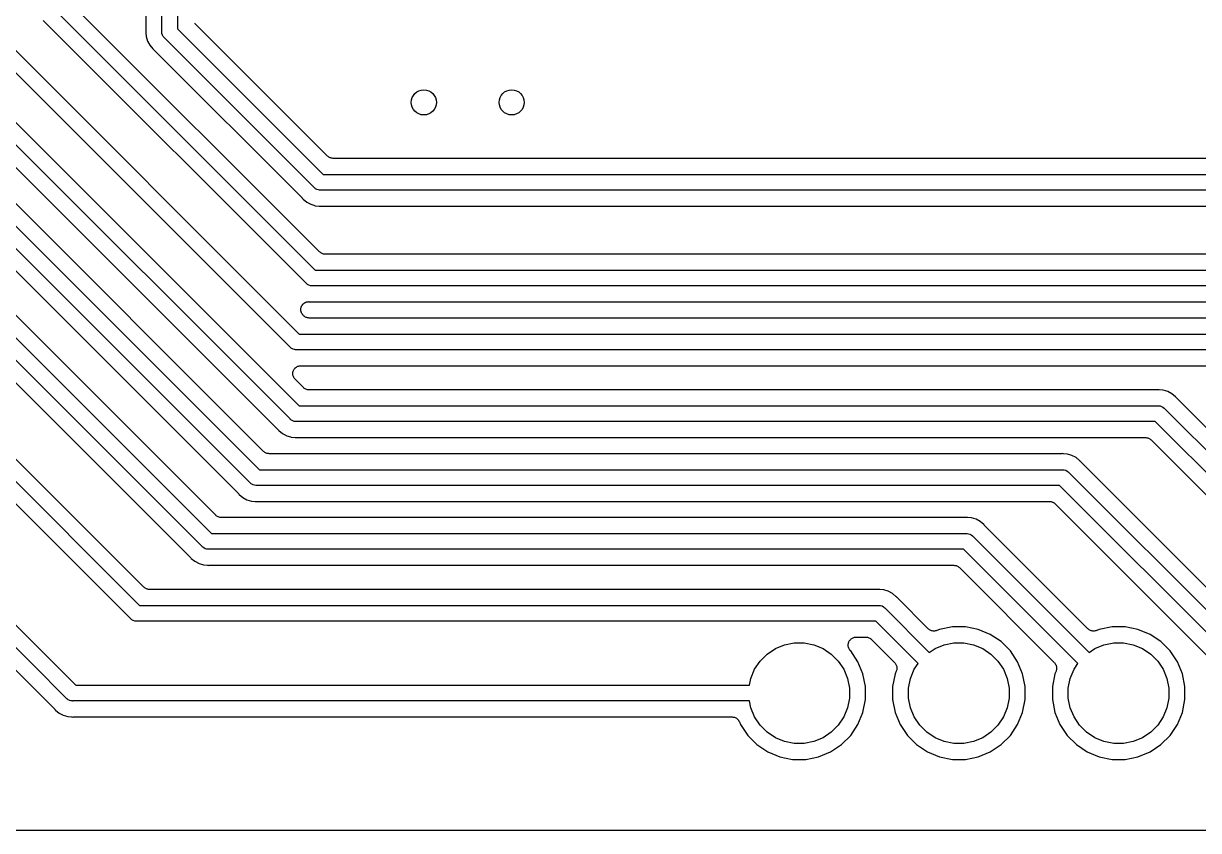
# Model space of a CAD drawing. Extents: x 74.5 to 163.3, y -87.9 to -68.3.
# Drawn here: x 91.17 to 109.85, y -87.91 to -75.07 of the extents above; entities that cross this region are included whole.
import ezdxf

# ---------------------------------------------------------------- set-up
doc = ezdxf.new("R2010")
doc.units = 0
doc.layers.add('BLACK', color=7, linetype='CONTINUOUS')

msp = doc.modelspace()

# ---------------------------------------------------------------- linework, layer by layer
at = {"layer": 'BLACK', "linetype": 'CONTINUOUS'}
for p, q in [((93.37, -75.2009), (93.37, -74.07)), ((93.62, -74.07), (93.62, -75.1552)), ((93.116, -74.3983), (93.116, -75.1822)), ((91.692, -74.8782), (95.8098, -78.996)), ((95.8778, -78.7048), (91.9832, -74.8102)), ((90.62, -75.0762), (95.5558, -80.012)), ((95.6653, -79.205), (91.483, -75.0227)), ((93.9026, -75.0768), (93.8952, -75.0677)), ((93.91, -75.0859), (93.9026, -75.0768)), ((93.9109, -75.0869), (93.91, -75.0859)), ((93.9112, -75.0872), (93.9109, -75.0869)), ((93.9109, -75.0869), (93.9109, -75.0869)), ((93.9109, -75.0869), (93.9109, -75.0869)), ((96.0048, -77.1808), (93.9112, -75.0872)), ((89.62, -75.222), (95.553, -81.155)), ((95.4113, -80.221), (90.411, -75.2207)), ((93.1154, -75.1946), (93.1142, -75.207)), ((93.1142, -75.207), (93.1154, -75.2194)), ((93.116, -75.1839), (93.1154, -75.1893)), ((93.1154, -75.1893), (93.1154, -75.1946)), ((93.1154, -75.2194), (93.1154, -75.2195)), ((93.1154, -75.2195), (93.1215, -75.2813)), ((93.116, -75.1822), (93.116, -75.1839)), ((93.1215, -75.2813), (93.1432, -75.3527)), ((93.3694, -75.207), (93.37, -75.2009)), ((93.37, -75.2131), (93.3694, -75.207)), ((93.3718, -75.2315), (93.37, -75.2131)), ((93.37, -75.2131), (93.37, -75.2131)), ((93.379, -75.2551), (93.3718, -75.2315)), ((93.3906, -75.2768), (93.379, -75.2551)), ((93.4062, -75.2958), (93.3906, -75.2768)), ((93.411, -75.2997), (93.4062, -75.2958)), ((95.7923, -77.6811), (93.411, -75.2997)), ((93.62, -75.1552), (95.9368, -77.472)), ((95.4085, -81.3641), (89.411, -75.3666)), ((93.1432, -75.3527), (93.1783, -75.4186)), ((93.1783, -75.4186), (93.2257, -75.4763)), ((93.2257, -75.4763), (93.2354, -75.4842)), ((93.2354, -75.4842), (93.2367, -75.4853)), ((93.2367, -75.4853), (93.2404, -75.4892)), ((89.2446, -75.5594), (95.2156, -81.5304)), ((93.2404, -75.4892), (93.2446, -75.4926)), ((93.2446, -75.4926), (95.5994, -77.8474)), ((94.9888, -81.8798), (88.9112, -75.8022)), ((94.7763, -82.3801), (88.411, -76.0147)), ((88.62, -75.8702), (94.9208, -82.171)), ((88.2446, -76.2076), (94.5834, -82.5464)), ((94.2268, -82.8958), (87.9112, -76.5802)), ((94.0143, -83.3961), (87.411, -76.7927)), ((87.62, -76.6482), (94.1588, -83.187)), ((87.2446, -76.9856), (93.8214, -83.5624)), ((96.0139, -77.1882), (96.0048, -77.1808)), ((96.0228, -77.1958), (96.0139, -77.1882)), ((96.0234, -77.1961), (96.0228, -77.1958)), ((96.0239, -77.1965), (96.0234, -77.1961)), ((96.0343, -77.2021), (96.0239, -77.1965)), ((96.0446, -77.2077), (96.0343, -77.2021)), ((96.0452, -77.2079), (96.0446, -77.2077)), ((96.0458, -77.2082), (96.0452, -77.2079)), ((96.057, -77.2117), (96.0458, -77.2082)), ((96.0682, -77.2152), (96.057, -77.2117)), ((96.0689, -77.2153), (96.0682, -77.2152)), ((96.0695, -77.2155), (96.0689, -77.2153)), ((96.0811, -77.2167), (96.0695, -77.2155)), ((96.0928, -77.218), (96.0811, -77.2167)), ((96.0941, -77.218), (96.0928, -77.218)), ((96.0942, -77.218), (96.0941, -77.218)), ((96.0941, -77.218), (96.0941, -77.218)), ((96.0946, -77.218), (96.0942, -77.218)), ((115.545, -77.218), (96.0946, -77.218)), ((95.9368, -77.472), (115.564, -77.472)), ((95.7962, -77.6858), (95.7923, -77.6811)), ((95.8009, -77.6897), (95.7962, -77.6858)), ((95.8127, -77.6994), (95.8009, -77.6897)), ((95.8009, -77.6897), (95.8009, -77.6897)), ((95.8152, -77.7014), (95.8127, -77.6994)), ((95.8369, -77.713), (95.8152, -77.7014)), ((95.8605, -77.7202), (95.8369, -77.713)), ((95.8789, -77.722), (95.8605, -77.7202)), ((95.885, -77.7226), (95.8789, -77.722)), ((95.8789, -77.722), (95.8789, -77.722)), ((95.8911, -77.722), (95.885, -77.7226)), ((115.518, -77.722), (95.8911, -77.722)), ((93.0838, -84.0388), (86.9112, -77.8662)), ((95.5994, -77.8474), (95.6007, -77.8487)), ((95.6007, -77.8487), (95.604, -77.8529)), ((95.604, -77.8529), (95.6078, -77.8567)), ((95.6078, -77.8567), (95.6157, -77.8663)), ((95.6157, -77.8663), (95.6734, -77.9136)), ((95.6734, -77.9136), (95.7393, -77.9488)), ((92.8713, -84.5391), (86.411, -78.0787)), ((86.62, -77.9342), (93.0158, -84.33)), ((95.7393, -77.9488), (95.7881, -77.9637)), ((95.7881, -77.9637), (95.7882, -77.9637)), ((95.7882, -77.9637), (95.8107, -77.9705)), ((95.8107, -77.9705), (95.8726, -77.9766)), ((95.8726, -77.9766), (95.8726, -77.9766)), ((95.8726, -77.9766), (95.885, -77.9778)), ((95.885, -77.9778), (95.8974, -77.9766)), ((95.8974, -77.9766), (95.8992, -77.9764)), ((95.8992, -77.9764), (95.9045, -77.9765)), ((95.9045, -77.9765), (95.9098, -77.976)), ((95.9098, -77.976), (115.36, -77.976)), ((95.8869, -78.7122), (95.8778, -78.7048)), ((95.8958, -78.7198), (95.8869, -78.7122)), ((95.8964, -78.7201), (95.8958, -78.7198)), ((95.8969, -78.7205), (95.8964, -78.7201)), ((95.9072, -78.7261), (95.8969, -78.7205)), ((95.9176, -78.7317), (95.9072, -78.7261)), ((95.9182, -78.7319), (95.9176, -78.7317)), ((95.9188, -78.7322), (95.9182, -78.7319)), ((95.93, -78.7357), (95.9188, -78.7322)), ((95.9412, -78.7392), (95.93, -78.7357)), ((95.9419, -78.7393), (95.9412, -78.7392)), ((95.9425, -78.7395), (95.9419, -78.7393)), ((95.9541, -78.7407), (95.9425, -78.7395)), ((95.9658, -78.742), (95.9541, -78.7407)), ((95.9671, -78.742), (95.9658, -78.742)), ((95.9672, -78.742), (95.9671, -78.742)), ((95.9671, -78.742), (95.9671, -78.742)), ((95.9676, -78.742), (95.9672, -78.742)), ((114.148, -78.742), (95.9676, -78.742)), ((95.8098, -78.996), (114.167, -78.996)), ((95.6692, -79.2098), (95.6653, -79.205)), ((95.6739, -79.2137), (95.6692, -79.2098)), ((95.6882, -79.2254), (95.6739, -79.2137)), ((85.723, -79.3232), (91.9998, -85.6)), ((95.7099, -79.237), (95.6882, -79.2254)), ((95.7335, -79.2442), (95.7099, -79.237)), ((95.7519, -79.246), (95.7335, -79.2442)), ((95.758, -79.2466), (95.7519, -79.246)), ((95.7519, -79.246), (95.7519, -79.246)), ((95.7641, -79.246), (95.758, -79.2466)), ((114.121, -79.246), (95.7641, -79.246)), ((91.8553, -85.8091), (85.514, -79.4677)), ((95.5827, -79.5985), (95.5845, -79.5927)), ((95.5845, -79.5927), (95.5857, -79.5868)), ((95.5857, -79.5868), (95.5882, -79.5809)), ((95.5882, -79.5809), (95.5901, -79.5748)), ((95.5901, -79.5748), (95.593, -79.5695)), ((95.593, -79.5695), (95.5953, -79.564)), ((95.5953, -79.564), (95.5989, -79.5587)), ((95.5989, -79.5587), (95.602, -79.553)), ((95.602, -79.553), (95.6058, -79.5484)), ((95.6058, -79.5484), (95.6092, -79.5434)), ((95.6092, -79.5434), (95.6137, -79.5389)), ((95.6137, -79.5389), (95.6178, -79.534)), ((95.6178, -79.534), (95.6225, -79.5302)), ((95.6225, -79.5302), (95.6268, -79.526)), ((95.6268, -79.526), (95.6321, -79.5224)), ((95.6321, -79.5224), (95.6371, -79.5184)), ((95.6371, -79.5184), (95.6424, -79.5156)), ((95.6424, -79.5156), (95.6474, -79.5123)), ((95.6474, -79.5123), (95.6534, -79.5098)), ((95.6534, -79.5098), (95.659, -79.5068)), ((95.659, -79.5068), (95.6648, -79.5051)), ((95.6648, -79.5051), (95.6704, -79.5028)), ((95.6704, -79.5028), (95.6767, -79.5016)), ((95.6767, -79.5016), (95.6828, -79.4998)), ((95.6828, -79.4998), (95.6888, -79.4992)), ((95.6888, -79.4992), (95.6947, -79.498)), ((95.6947, -79.498), (95.7011, -79.498)), ((95.7011, -79.498), (95.7075, -79.4974)), ((95.7075, -79.4974), (95.7134, -79.498)), ((95.7134, -79.498), (95.7195, -79.498)), ((95.7195, -79.498), (95.7456, -79.5006)), ((95.7456, -79.5006), (95.7456, -79.5006)), ((95.7456, -79.5006), (95.758, -79.5018)), ((95.758, -79.5018), (95.7704, -79.5006)), ((95.7704, -79.5006), (95.7722, -79.5005)), ((95.7722, -79.5005), (95.7775, -79.5005)), ((95.7775, -79.5005), (95.7828, -79.5)), ((95.7828, -79.5), (113.963, -79.5)), ((85.3476, -79.6606), (91.6624, -85.9754)), ((95.58, -79.6231), (95.5807, -79.6171)), ((95.5806, -79.6295), (95.58, -79.6231)), ((95.5805, -79.6359), (95.5806, -79.6295)), ((95.5817, -79.6418), (95.5805, -79.6359)), ((95.5807, -79.6111), (95.582, -79.6048)), ((95.5807, -79.6171), (95.5807, -79.6111)), ((95.5822, -79.6478), (95.5817, -79.6418)), ((95.582, -79.6048), (95.5827, -79.5985)), ((95.584, -79.6539), (95.5822, -79.6478)), ((95.5852, -79.6602), (95.584, -79.6539)), ((95.5874, -79.6658), (95.5852, -79.6602)), ((95.5891, -79.6716), (95.5874, -79.6658)), ((95.592, -79.6773), (95.5891, -79.6716)), ((95.5944, -79.6832), (95.592, -79.6773)), ((95.5977, -79.6883), (95.5944, -79.6832)), ((95.6005, -79.6936), (95.5977, -79.6883)), ((95.6045, -79.6986), (95.6005, -79.6936)), ((95.608, -79.704), (95.6045, -79.6986)), ((95.6122, -79.7083), (95.608, -79.704)), ((95.616, -79.713), (95.6122, -79.7083)), ((95.6172, -79.7142), (95.616, -79.713)), ((95.6238, -79.7208), (95.6172, -79.7142)), ((95.6329, -79.7283), (95.6238, -79.7208)), ((95.6418, -79.7358), (95.6329, -79.7283)), ((95.6424, -79.7361), (95.6418, -79.7358)), ((95.6429, -79.7365), (95.6424, -79.7361)), ((95.6533, -79.7421), (95.6429, -79.7365)), ((95.6636, -79.7477), (95.6533, -79.7421)), ((95.6642, -79.7479), (95.6636, -79.7477)), ((95.6648, -79.7482), (95.6642, -79.7479)), ((95.676, -79.7517), (95.6648, -79.7482)), ((95.6872, -79.7552), (95.676, -79.7517)), ((95.6878, -79.7553), (95.6872, -79.7552)), ((95.6885, -79.7555), (95.6878, -79.7553)), ((95.7001, -79.7567), (95.6885, -79.7555)), ((95.7118, -79.758), (95.7001, -79.7567)), ((95.7131, -79.758), (95.7118, -79.758)), ((95.7132, -79.758), (95.7131, -79.758)), ((95.7131, -79.758), (95.7131, -79.758)), ((95.7136, -79.758), (95.7132, -79.758)), ((110.592, -79.758), (95.7136, -79.758)), ((95.5558, -80.012), (110.611, -80.012)), ((95.4152, -80.2258), (95.4113, -80.221)), ((95.4199, -80.2297), (95.4152, -80.2258)), ((95.4342, -80.2414), (95.4199, -80.2297)), ((95.4481, -80.2489), (95.4342, -80.2414)), ((95.4559, -80.253), (95.4481, -80.2489)), ((95.4795, -80.2602), (95.4559, -80.253)), ((95.4979, -80.262), (95.4795, -80.2602)), ((95.504, -80.2626), (95.4979, -80.262)), ((95.4979, -80.262), (95.4979, -80.262)), ((95.5101, -80.262), (95.504, -80.2626)), ((110.565, -80.262), (95.5101, -80.262)), ((95.5099, -80.537), (95.5206, -80.5313)), ((95.5206, -80.5313), (95.5314, -80.5256)), ((95.5314, -80.5256), (95.5316, -80.5255)), ((95.5316, -80.5255), (95.5318, -80.5254)), ((95.5318, -80.5254), (95.5434, -80.522)), ((95.5434, -80.522), (95.5551, -80.5184)), ((95.5551, -80.5184), (95.5553, -80.5184)), ((95.5553, -80.5184), (95.5555, -80.5183)), ((95.5555, -80.5183), (95.5676, -80.5172)), ((95.5676, -80.5172), (95.5798, -80.516)), ((95.5798, -80.516), (110.407, -80.516)), ((95.4528, -80.6417), (95.4541, -80.6296)), ((95.4528, -80.6419), (95.4528, -80.6417)), ((95.4528, -80.6421), (95.4528, -80.6419)), ((95.4539, -80.6542), (95.4528, -80.6421)), ((95.4549, -80.6664), (95.4539, -80.6542)), ((95.4541, -80.6296), (95.4554, -80.6175)), ((95.455, -80.6666), (95.4549, -80.6664)), ((95.455, -80.6668), (95.455, -80.6666)), ((95.4584, -80.6783), (95.455, -80.6668)), ((95.4554, -80.6172), (95.4555, -80.617)), ((95.4554, -80.6175), (95.4554, -80.6172)), ((95.4555, -80.617), (95.4591, -80.6055)), ((95.4619, -80.6902), (95.4584, -80.6783)), ((95.4591, -80.6055), (95.4627, -80.5938)), ((95.462, -80.6904), (95.4619, -80.6902)), ((95.462, -80.6906), (95.462, -80.6904)), ((95.4677, -80.7014), (95.462, -80.6906)), ((95.4627, -80.5938), (95.4628, -80.5936)), ((95.4628, -80.5936), (95.4629, -80.5934)), ((95.4629, -80.5934), (95.4687, -80.5827)), ((95.4733, -80.7122), (95.4677, -80.7014)), ((95.4687, -80.5827), (95.4745, -80.572)), ((95.4734, -80.7123), (95.4733, -80.7122)), ((95.4735, -80.7125), (95.4734, -80.7123)), ((95.481, -80.7219), (95.4735, -80.7125)), ((95.4745, -80.572), (95.4746, -80.5718)), ((95.4746, -80.5718), (95.4747, -80.5716)), ((95.4747, -80.5716), (95.4825, -80.5622)), ((95.4825, -80.5622), (95.4903, -80.5529)), ((95.4903, -80.5529), (95.4905, -80.5527)), ((95.4905, -80.5527), (95.4906, -80.5526)), ((95.4906, -80.5526), (95.5001, -80.5449)), ((95.5001, -80.5449), (95.5095, -80.5372)), ((95.5095, -80.5372), (95.5097, -80.5371)), ((95.5097, -80.5371), (95.5099, -80.537)), ((95.4887, -80.7315), (95.481, -80.7219)), ((95.489, -80.7318), (95.4887, -80.7315)), ((95.489, -80.7319), (95.489, -80.7318)), ((95.49, -80.7328), (95.489, -80.7319)), ((95.489, -80.7319), (95.489, -80.7319)), ((95.621, -80.8638), (95.49, -80.7328)), ((95.6301, -80.8713), (95.621, -80.8638)), ((95.639, -80.8788), (95.6301, -80.8713)), ((95.6396, -80.8791), (95.639, -80.8788)), ((95.6401, -80.8795), (95.6396, -80.8791)), ((95.6505, -80.8851), (95.6401, -80.8795)), ((95.6607, -80.8907), (95.6505, -80.8851)), ((95.6614, -80.8909), (95.6607, -80.8907)), ((95.662, -80.8912), (95.6614, -80.8909)), ((95.6732, -80.8947), (95.662, -80.8912)), ((95.6844, -80.8982), (95.6732, -80.8947)), ((95.685, -80.8983), (95.6844, -80.8982)), ((95.6857, -80.8985), (95.685, -80.8983)), ((95.6973, -80.8997), (95.6857, -80.8985)), ((95.709, -80.901), (95.6973, -80.8997)), ((95.7103, -80.901), (95.709, -80.901)), ((95.7108, -80.901), (95.7103, -80.901)), ((95.7103, -80.901), (95.7103, -80.901)), ((95.7103, -80.901), (95.7103, -80.901)), ((109.195, -80.901), (95.7108, -80.901)), ((109.2, -80.9005), (109.195, -80.901)), ((109.206, -80.9005), (109.2, -80.9005)), ((109.208, -80.9004), (109.206, -80.9005)), ((109.22, -80.8992), (109.208, -80.9004)), ((109.232, -80.9004), (109.22, -80.8992)), ((109.294, -80.9065), (109.232, -80.9004)), ((109.232, -80.9004), (109.232, -80.9004)), ((109.366, -80.9282), (109.294, -80.9065)), ((109.432, -80.9633), (109.366, -80.9282)), ((109.489, -81.0107), (109.432, -80.9633)), ((109.497, -81.0204), (109.489, -81.0107)), ((109.501, -81.0241), (109.497, -81.0204)), ((109.504, -81.0283), (109.501, -81.0241)), ((109.506, -81.0296), (109.504, -81.0283)), ((113.177, -84.7013), (109.506, -81.0296)), ((95.553, -81.155), (109.214, -81.155)), ((109.214, -81.155), (109.22, -81.1544)), ((109.22, -81.1544), (109.226, -81.155)), ((109.226, -81.155), (109.226, -81.155)), ((109.226, -81.155), (109.245, -81.1568)), ((109.245, -81.1568), (109.268, -81.164)), ((109.268, -81.164), (109.29, -81.1756)), ((109.29, -81.1756), (109.309, -81.1912)), ((109.309, -81.1912), (109.313, -81.196)), ((109.313, -81.196), (113.194, -85.0774)), ((95.4124, -81.3688), (95.4085, -81.3641)), ((95.4171, -81.3727), (95.4124, -81.3688)), ((95.4222, -81.3769), (95.4171, -81.3727)), ((95.4171, -81.3727), (95.4171, -81.3727)), ((95.4314, -81.3844), (95.4222, -81.3769)), ((95.4531, -81.396), (95.4314, -81.3844)), ((95.4767, -81.4032), (95.4531, -81.396)), ((95.495, -81.405), (95.4767, -81.4032)), ((95.4951, -81.405), (95.495, -81.405)), ((95.5012, -81.4056), (95.4951, -81.405)), ((95.5073, -81.405), (95.5012, -81.4056)), ((109.168, -81.405), (95.5073, -81.405)), ((113.017, -85.2542), (109.168, -81.405)), ((95.2156, -81.5304), (95.2169, -81.5317)), ((95.2169, -81.5317), (95.2202, -81.5359)), ((95.2202, -81.5359), (95.224, -81.5397)), ((95.224, -81.5397), (95.2319, -81.5493)), ((95.2319, -81.5493), (95.2896, -81.5966)), ((95.2896, -81.5966), (95.3554, -81.6318)), ((95.3554, -81.6318), (95.4167, -81.6504)), ((95.4167, -81.6504), (95.4168, -81.6505)), ((95.4168, -81.6505), (95.4269, -81.6535)), ((95.4269, -81.6535), (95.4888, -81.6596)), ((95.4888, -81.6596), (95.4888, -81.6596)), ((95.4888, -81.6596), (95.5012, -81.6608)), ((95.5012, -81.6608), (95.5136, -81.6596)), ((95.5136, -81.6596), (95.5153, -81.6594)), ((95.5153, -81.6594), (95.5207, -81.6595)), ((95.5207, -81.6595), (95.526, -81.659)), ((95.526, -81.659), (109.01, -81.659)), ((109.01, -81.659), (109.011, -81.659)), ((109.011, -81.659), (109.011, -81.659)), ((109.011, -81.659), (109.011, -81.659)), ((109.011, -81.659), (109.012, -81.659)), ((109.012, -81.659), (109.024, -81.6603)), ((109.024, -81.6603), (109.036, -81.6615)), ((109.036, -81.6615), (109.036, -81.6617)), ((109.036, -81.6617), (109.037, -81.6618)), ((109.037, -81.6618), (109.048, -81.6653)), ((109.048, -81.6653), (109.059, -81.6688)), ((109.059, -81.6688), (109.06, -81.6691)), ((109.06, -81.6691), (109.06, -81.6693)), ((109.06, -81.6693), (109.071, -81.6749)), ((109.071, -81.6749), (109.081, -81.6805)), ((109.081, -81.6805), (109.082, -81.6809)), ((109.082, -81.6809), (109.082, -81.6812)), ((109.082, -81.6812), (109.091, -81.6887)), ((109.091, -81.6887), (109.1, -81.6962)), ((109.1, -81.6962), (112.641, -85.2373)), ((94.9979, -81.8872), (94.9888, -81.8798)), ((95.0068, -81.8948), (94.9979, -81.8872)), ((95.0074, -81.8951), (95.0068, -81.8948)), ((95.0079, -81.8955), (95.0074, -81.8951)), ((95.0182, -81.9011), (95.0079, -81.8955)), ((95.0286, -81.9067), (95.0182, -81.9011)), ((95.0292, -81.9069), (95.0286, -81.9067)), ((95.0298, -81.9072), (95.0292, -81.9069)), ((95.0409, -81.9107), (95.0298, -81.9072)), ((95.0522, -81.9142), (95.0409, -81.9107)), ((95.0529, -81.9143), (95.0522, -81.9142)), ((95.0535, -81.9145), (95.0529, -81.9143)), ((95.0651, -81.9157), (95.0535, -81.9145)), ((95.0768, -81.917), (95.0651, -81.9157)), ((95.0781, -81.917), (95.0768, -81.917)), ((95.0782, -81.917), (95.0781, -81.917)), ((95.0781, -81.917), (95.0781, -81.917)), ((95.0786, -81.917), (95.0782, -81.917)), ((107.671, -81.917), (95.0786, -81.917)), ((107.676, -81.9165), (107.671, -81.917)), ((107.682, -81.9166), (107.676, -81.9165)), ((107.684, -81.9164), (107.682, -81.9166)), ((107.696, -81.9152), (107.684, -81.9164)), ((107.708, -81.9164), (107.696, -81.9152)), ((107.77, -81.9225), (107.708, -81.9164)), ((107.708, -81.9164), (107.708, -81.9164)), ((107.842, -81.9442), (107.77, -81.9225)), ((107.908, -81.9793), (107.842, -81.9442)), ((107.965, -82.0267), (107.908, -81.9793)), ((107.973, -82.0364), (107.965, -82.0267)), ((94.9208, -82.171), (107.69, -82.171)), ((107.69, -82.171), (107.696, -82.1704)), ((107.696, -82.1704), (107.702, -82.171)), ((107.702, -82.171), (107.702, -82.171)), ((107.702, -82.171), (107.721, -82.1728)), ((107.721, -82.1728), (107.744, -82.18)), ((107.744, -82.18), (107.766, -82.1916)), ((107.766, -82.1916), (107.785, -82.2072)), ((107.785, -82.2072), (107.789, -82.212)), ((107.789, -82.212), (110.654, -85.0774)), ((107.977, -82.0401), (107.973, -82.0364)), ((107.98, -82.0443), (107.977, -82.0401)), ((107.982, -82.0456), (107.98, -82.0443)), ((110.637, -84.7013), (107.982, -82.0456)), ((94.7802, -82.3848), (94.7763, -82.3801)), ((94.7849, -82.3887), (94.7802, -82.3848)), ((94.7922, -82.3946), (94.7849, -82.3887)), ((94.7849, -82.3887), (94.7849, -82.3887)), ((94.7992, -82.4004), (94.7922, -82.3946)), ((94.8209, -82.412), (94.7992, -82.4004)), ((94.5834, -82.5464), (94.5847, -82.5477)), ((94.5847, -82.5477), (94.588, -82.5519)), ((94.588, -82.5519), (94.5918, -82.5557)), ((94.5918, -82.5557), (94.5997, -82.5653)), ((94.5997, -82.5653), (94.6574, -82.6127)), ((94.8445, -82.4192), (94.8209, -82.412)), ((94.8629, -82.421), (94.8445, -82.4192)), ((94.869, -82.4216), (94.8629, -82.421)), ((94.8629, -82.421), (94.8629, -82.421)), ((94.8751, -82.421), (94.869, -82.4216)), ((107.644, -82.421), (94.8751, -82.421)), ((110.477, -85.2542), (107.644, -82.421)), ((94.6574, -82.6127), (94.7233, -82.6478)), ((94.7233, -82.6478), (94.7947, -82.6695)), ((94.7947, -82.6695), (94.8566, -82.6756)), ((94.8566, -82.6756), (94.8566, -82.6756)), ((94.8566, -82.6756), (94.869, -82.6768)), ((94.869, -82.6768), (94.8814, -82.6756)), ((94.8814, -82.6756), (94.8832, -82.6754)), ((94.8832, -82.6754), (94.8885, -82.6755)), ((94.8885, -82.6755), (94.8938, -82.675)), ((94.8938, -82.675), (107.486, -82.675)), ((107.486, -82.675), (107.487, -82.675)), ((107.487, -82.675), (107.487, -82.675)), ((107.487, -82.675), (107.487, -82.675)), ((107.487, -82.675), (107.488, -82.675)), ((107.488, -82.675), (107.5, -82.6763)), ((107.5, -82.6763), (107.512, -82.6775)), ((107.512, -82.6775), (107.512, -82.6777)), ((107.512, -82.6777), (107.513, -82.6778)), ((107.513, -82.6778), (107.524, -82.6813)), ((107.524, -82.6813), (107.535, -82.6848)), ((107.535, -82.6848), (107.536, -82.6851)), ((107.536, -82.6851), (107.536, -82.6853)), ((107.536, -82.6853), (107.547, -82.6909)), ((107.547, -82.6909), (107.557, -82.6965)), ((107.557, -82.6965), (107.558, -82.6969)), ((107.558, -82.6969), (107.558, -82.6972)), ((107.558, -82.6972), (107.567, -82.7047)), ((107.567, -82.7047), (107.576, -82.7122)), ((107.576, -82.7122), (110.101, -85.2373)), ((94.2359, -82.9032), (94.2268, -82.8958)), ((94.2448, -82.9108), (94.2359, -82.9032)), ((94.2454, -82.9111), (94.2448, -82.9108)), ((94.2459, -82.9115), (94.2454, -82.9111)), ((94.2562, -82.9171), (94.2459, -82.9115)), ((94.2666, -82.9227), (94.2562, -82.9171)), ((94.2672, -82.9229), (94.2666, -82.9227)), ((94.2678, -82.9232), (94.2672, -82.9229)), ((94.279, -82.9267), (94.2678, -82.9232)), ((94.2902, -82.9302), (94.279, -82.9267)), ((94.2908, -82.9303), (94.2902, -82.9302)), ((94.2915, -82.9305), (94.2908, -82.9303)), ((94.3031, -82.9317), (94.2915, -82.9305)), ((94.3148, -82.933), (94.3031, -82.9317)), ((94.3161, -82.933), (94.3148, -82.933)), ((94.3162, -82.933), (94.3161, -82.933)), ((94.3161, -82.933), (94.3161, -82.933)), ((94.3166, -82.933), (94.3162, -82.933)), ((106.147, -82.933), (94.3166, -82.933)), ((106.152, -82.9325), (106.147, -82.933)), ((106.158, -82.9325), (106.152, -82.9325)), ((106.16, -82.9324), (106.158, -82.9325)), ((106.172, -82.9312), (106.16, -82.9324)), ((106.184, -82.9324), (106.172, -82.9312)), ((106.246, -82.9385), (106.184, -82.9324)), ((106.184, -82.9324), (106.184, -82.9324)), ((106.318, -82.9602), (106.246, -82.9385)), ((106.384, -82.9954), (106.318, -82.9602)), ((106.441, -83.0427), (106.384, -82.9954)), ((106.449, -83.0524), (106.441, -83.0427)), ((106.453, -83.0561), (106.449, -83.0524)), ((106.456, -83.0603), (106.453, -83.0561)), ((106.458, -83.0616), (106.456, -83.0603)), ((108.097, -84.7013), (106.458, -83.0616)), ((94.1588, -83.187), (106.166, -83.187)), ((106.166, -83.187), (106.172, -83.1864)), ((106.172, -83.1864), (106.178, -83.187)), ((106.178, -83.187), (106.178, -83.187)), ((106.178, -83.187), (106.197, -83.1888)), ((106.197, -83.1888), (106.22, -83.196)), ((106.22, -83.196), (106.242, -83.2076)), ((106.242, -83.2076), (106.261, -83.2232)), ((106.261, -83.2232), (106.265, -83.228)), ((106.265, -83.228), (108.114, -85.0774)), ((94.0182, -83.4008), (94.0143, -83.3961)), ((94.0229, -83.4047), (94.0182, -83.4008)), ((94.0372, -83.4164), (94.0229, -83.4047)), ((94.0229, -83.4047), (94.0229, -83.4047)), ((94.0589, -83.428), (94.0372, -83.4164)), ((94.0825, -83.4352), (94.0589, -83.428)), ((94.1009, -83.437), (94.0825, -83.4352)), ((94.107, -83.4376), (94.1009, -83.437)), ((94.1009, -83.437), (94.1009, -83.437)), ((94.1131, -83.437), (94.107, -83.4376)), ((106.12, -83.437), (94.1131, -83.437)), ((107.937, -85.2542), (106.12, -83.437)), ((93.8214, -83.5624), (93.8227, -83.5637)), ((93.8227, -83.5637), (93.826, -83.5679)), ((93.826, -83.5679), (93.8298, -83.5717)), ((93.8298, -83.5717), (93.8377, -83.5813)), ((93.8377, -83.5813), (93.8954, -83.6286)), ((93.8954, -83.6286), (93.9613, -83.6638)), ((93.9613, -83.6638), (94.0327, -83.6855)), ((94.0327, -83.6855), (94.0946, -83.6916)), ((94.0946, -83.6916), (94.0946, -83.6916)), ((94.0946, -83.6916), (94.107, -83.6928)), ((94.107, -83.6928), (94.1194, -83.6916)), ((94.1194, -83.6916), (94.1212, -83.6915)), ((94.1212, -83.6915), (94.1265, -83.6915)), ((94.1265, -83.6915), (94.1318, -83.691)), ((94.1318, -83.691), (105.962, -83.691)), ((105.962, -83.691), (105.963, -83.691)), ((105.963, -83.691), (105.963, -83.691)), ((105.963, -83.691), (105.963, -83.691)), ((105.963, -83.691), (105.964, -83.691)), ((105.964, -83.691), (105.976, -83.6923)), ((105.976, -83.6923), (105.988, -83.6935)), ((105.988, -83.6935), (105.988, -83.6937)), ((105.988, -83.6937), (105.989, -83.6938)), ((105.989, -83.6938), (106, -83.6973)), ((106, -83.6973), (106.011, -83.7008)), ((106.011, -83.7008), (106.012, -83.7011)), ((106.012, -83.7011), (106.012, -83.7013)), ((106.012, -83.7013), (106.023, -83.7069)), ((106.023, -83.7069), (106.033, -83.7125)), ((106.033, -83.7125), (106.034, -83.7129)), ((106.034, -83.7129), (106.034, -83.7132)), ((106.034, -83.7132), (106.043, -83.7207)), ((106.043, -83.7207), (106.052, -83.7282)), ((106.052, -83.7282), (107.561, -85.2373)), ((93.0929, -84.0463), (93.0838, -84.0388)), ((93.1018, -84.0538), (93.0929, -84.0463)), ((93.1024, -84.0541), (93.1018, -84.0538)), ((93.1029, -84.0545), (93.1024, -84.0541)), ((93.1133, -84.0601), (93.1029, -84.0545)), ((93.1236, -84.0657), (93.1133, -84.0601)), ((93.1242, -84.0659), (93.1236, -84.0657)), ((93.1248, -84.0662), (93.1242, -84.0659)), ((93.136, -84.0697), (93.1248, -84.0662)), ((93.1472, -84.0732), (93.136, -84.0697)), ((93.1478, -84.0733), (93.1472, -84.0732)), ((93.1485, -84.0735), (93.1478, -84.0733)), ((93.1601, -84.0747), (93.1485, -84.0735)), ((93.1718, -84.076), (93.1601, -84.0747)), ((93.1731, -84.076), (93.1718, -84.076)), ((93.1732, -84.076), (93.1731, -84.076)), ((93.1731, -84.076), (93.1731, -84.076)), ((93.1736, -84.076), (93.1732, -84.076)), ((104.75, -84.076), (93.1736, -84.076)), ((104.755, -84.0755), (104.75, -84.076)), ((104.761, -84.0755), (104.755, -84.0755)), ((104.763, -84.0754), (104.761, -84.0755)), ((104.775, -84.0742), (104.763, -84.0754)), ((104.787, -84.0754), (104.775, -84.0742)), ((104.849, -84.0815), (104.787, -84.0754)), ((104.787, -84.0754), (104.787, -84.0754)), ((104.921, -84.1032), (104.849, -84.0815)), ((104.987, -84.1384), (104.921, -84.1032)), ((105.044, -84.1857), (104.987, -84.1384)), ((105.052, -84.1954), (105.044, -84.1857)), ((105.056, -84.1991), (105.052, -84.1954)), ((105.059, -84.2033), (105.056, -84.1991)), ((105.061, -84.2046), (105.059, -84.2033)), ((105.557, -84.7013), (105.061, -84.2046)), ((93.0158, -84.33), (104.769, -84.33)), ((104.769, -84.33), (104.775, -84.3294)), ((104.775, -84.3294), (104.781, -84.33)), ((104.781, -84.33), (104.781, -84.33)), ((104.781, -84.33), (104.8, -84.3318)), ((104.8, -84.3318), (104.823, -84.339)), ((104.823, -84.339), (104.845, -84.3506)), ((104.845, -84.3506), (104.864, -84.3662)), ((104.864, -84.3662), (104.868, -84.371)), ((104.868, -84.371), (105.574, -85.0774)), ((92.8752, -84.5438), (92.8713, -84.5391)), ((92.8799, -84.5477), (92.8752, -84.5438)), ((92.8923, -84.5578), (92.8799, -84.5477)), ((92.8799, -84.5477), (92.8799, -84.5477)), ((92.8942, -84.5594), (92.8923, -84.5578)), ((92.9159, -84.571), (92.8942, -84.5594)), ((92.9395, -84.5782), (92.9159, -84.571)), ((92.9579, -84.58), (92.9395, -84.5782)), ((92.964, -84.5806), (92.9579, -84.58)), ((92.9579, -84.58), (92.9579, -84.58)), ((92.9701, -84.58), (92.964, -84.5806)), ((104.723, -84.58), (92.9701, -84.58)), ((105.397, -85.2542), (104.723, -84.58)), ((105.566, -84.7088), (105.557, -84.7013)), ((105.576, -84.7164), (105.566, -84.7088)), ((105.576, -84.7167), (105.576, -84.7164)), ((105.576, -84.717), (105.576, -84.7167)), ((105.587, -84.7226), (105.576, -84.717)), ((105.597, -84.7283), (105.587, -84.7226)), ((105.598, -84.7285), (105.597, -84.7283)), ((105.598, -84.7288), (105.598, -84.7285)), ((105.61, -84.7322), (105.598, -84.7288)), ((105.621, -84.7358), (105.61, -84.7322)), ((105.622, -84.736), (105.621, -84.7358)), ((105.621, -84.7358), (105.621, -84.7358)), ((105.634, -84.7372), (105.622, -84.736)), ((105.646, -84.7385), (105.634, -84.7372)), ((105.647, -84.7385), (105.646, -84.7385)), ((105.646, -84.7385), (105.646, -84.7385)), ((105.658, -84.7374), (105.647, -84.7385)), ((105.67, -84.7364), (105.658, -84.7374)), ((105.671, -84.7362), (105.67, -84.7364)), ((105.683, -84.7328), (105.671, -84.7362)), ((105.671, -84.7362), (105.671, -84.7362)), ((105.694, -84.7295), (105.683, -84.7328)), ((105.695, -84.7291), (105.694, -84.7295)), ((105.696, -84.7288), (105.695, -84.7291)), ((105.695, -84.7291), (105.695, -84.7291)), ((105.695, -84.7291), (105.695, -84.7291)), ((105.738, -84.7115), (105.696, -84.7288)), ((105.941, -84.671), (105.738, -84.7115)), ((106.149, -84.671), (105.941, -84.671)), ((106.352, -84.7115), (106.149, -84.671)), ((106.544, -84.791), (106.352, -84.7115)), ((106.717, -84.9063), (106.544, -84.791)), ((108.106, -84.7089), (108.097, -84.7013)), ((108.116, -84.7164), (108.106, -84.7089)), ((108.116, -84.7167), (108.116, -84.7164)), ((108.116, -84.717), (108.116, -84.7167)), ((108.127, -84.7226), (108.116, -84.717)), ((108.137, -84.7283), (108.127, -84.7226)), ((108.138, -84.7285), (108.137, -84.7283)), ((108.138, -84.7288), (108.138, -84.7285)), ((108.15, -84.7322), (108.138, -84.7288)), ((108.161, -84.7358), (108.15, -84.7322)), ((108.162, -84.736), (108.161, -84.7358)), ((108.161, -84.7358), (108.161, -84.7358)), ((108.174, -84.7372), (108.162, -84.736)), ((108.186, -84.7385), (108.174, -84.7372)), ((108.187, -84.7385), (108.186, -84.7385)), ((108.186, -84.7385), (108.186, -84.7385)), ((108.198, -84.7374), (108.187, -84.7385)), ((108.21, -84.7364), (108.198, -84.7374)), ((108.211, -84.7362), (108.21, -84.7364)), ((108.223, -84.7328), (108.211, -84.7362)), ((108.211, -84.7362), (108.211, -84.7362)), ((108.234, -84.7295), (108.223, -84.7328)), ((108.235, -84.7291), (108.234, -84.7295)), ((108.236, -84.7288), (108.235, -84.7291)), ((108.235, -84.7291), (108.235, -84.7291)), ((108.235, -84.7291), (108.235, -84.7291)), ((108.278, -84.7115), (108.236, -84.7288)), ((108.481, -84.671), (108.278, -84.7115)), ((108.689, -84.671), (108.481, -84.671)), ((108.892, -84.7115), (108.689, -84.671)), ((109.084, -84.791), (108.892, -84.7115)), ((109.257, -84.9063), (109.084, -84.791)), ((102.995, -85.1036), (103.126, -85.016)), ((103.126, -85.016), (103.272, -84.9557)), ((103.272, -84.9557), (103.426, -84.925)), ((103.426, -84.925), (103.584, -84.925)), ((103.584, -84.925), (103.738, -84.9557)), ((103.738, -84.9557), (103.884, -85.016)), ((103.884, -85.016), (104.015, -85.1036)), ((104.284, -84.9597), (104.286, -84.9476)), ((104.284, -84.9599), (104.284, -84.9597)), ((104.284, -84.9601), (104.284, -84.9599)), ((104.285, -84.9722), (104.284, -84.9601)), ((104.286, -84.9844), (104.285, -84.9722)), ((104.286, -84.9476), (104.287, -84.9355)), ((104.286, -84.9846), (104.286, -84.9844)), ((104.286, -84.9848), (104.286, -84.9846)), ((104.29, -84.9963), (104.286, -84.9848)), ((104.287, -84.935), (104.291, -84.9234)), ((104.287, -84.9352), (104.287, -84.935)), ((104.287, -84.9355), (104.287, -84.9352)), ((104.293, -85.0082), (104.29, -84.9963)), ((104.291, -84.9234), (104.294, -84.9118)), ((104.293, -85.0084), (104.293, -85.0082)), ((104.293, -85.0086), (104.293, -85.0084)), ((104.299, -85.0192), (104.293, -85.0086)), ((104.294, -84.9114), (104.3, -84.9007)), ((104.294, -84.9116), (104.294, -84.9114)), ((104.294, -84.9118), (104.294, -84.9116)), ((104.3, -84.9007), (104.306, -84.89)), ((104.306, -84.8896), (104.314, -84.8802)), ((104.306, -84.8898), (104.306, -84.8896)), ((104.306, -84.89), (104.306, -84.8898)), ((104.314, -84.8802), (104.322, -84.8709)), ((104.322, -84.8706), (104.332, -84.8629)), ((104.322, -84.8707), (104.322, -84.8706)), ((104.322, -84.8709), (104.322, -84.8707)), ((104.332, -84.8629), (104.341, -84.8552)), ((104.341, -84.855), (104.352, -84.8493)), ((104.341, -84.8551), (104.341, -84.855)), ((104.341, -84.8552), (104.341, -84.8551)), ((104.352, -84.8493), (104.363, -84.8436)), ((104.363, -84.8434), (104.375, -84.84)), ((104.363, -84.8435), (104.363, -84.8434)), ((104.363, -84.8436), (104.363, -84.8435)), ((104.375, -84.84), (104.387, -84.8364)), ((104.387, -84.8363), (104.399, -84.8352)), ((104.387, -84.8364), (104.387, -84.8363)), ((104.387, -84.8364), (104.387, -84.8364)), ((104.399, -84.8352), (104.411, -84.834)), ((104.411, -84.834), (104.565, -84.834)), ((104.565, -84.834), (104.566, -84.834)), ((104.566, -84.834), (104.566, -84.834)), ((104.566, -84.834), (104.566, -84.834)), ((104.566, -84.834), (104.567, -84.834)), ((104.567, -84.834), (104.579, -84.8353)), ((104.579, -84.8353), (104.591, -84.8365)), ((104.591, -84.8365), (104.591, -84.8367)), ((104.591, -84.8367), (104.592, -84.8368)), ((104.592, -84.8368), (104.603, -84.8403)), ((104.603, -84.8403), (104.614, -84.8438)), ((104.614, -84.8438), (104.615, -84.8441)), ((104.615, -84.8441), (104.615, -84.8443)), ((104.615, -84.8443), (104.626, -84.8499)), ((104.626, -84.8499), (104.636, -84.8555)), ((104.636, -84.8555), (104.637, -84.8559)), ((104.637, -84.8559), (104.637, -84.8562)), ((104.637, -84.8562), (104.646, -84.8638)), ((104.646, -84.8638), (104.655, -84.8712)), ((104.655, -84.8712), (105.021, -85.2373)), ((105.574, -85.0774), (105.666, -85.016)), ((105.666, -85.016), (105.812, -84.9557)), ((105.812, -84.9557), (105.966, -84.925)), ((105.966, -84.925), (106.124, -84.925)), ((106.124, -84.925), (106.278, -84.9557)), ((106.278, -84.9557), (106.424, -85.016)), ((106.424, -85.016), (106.555, -85.1036)), ((106.864, -85.0531), (106.717, -84.9063)), ((108.114, -85.0774), (108.206, -85.016)), ((108.206, -85.016), (108.352, -84.9557)), ((108.352, -84.9557), (108.506, -84.925)), ((108.506, -84.925), (108.664, -84.925)), ((108.664, -84.925), (108.818, -84.9557)), ((108.818, -84.9557), (108.964, -85.016)), ((108.964, -85.016), (109.095, -85.1036)), ((109.404, -85.0531), (109.257, -84.9063)), ((102.884, -85.215), (102.995, -85.1036)), ((104.015, -85.1036), (104.126, -85.215)), ((104.305, -85.0302), (104.299, -85.0192)), ((104.305, -85.0303), (104.305, -85.0302)), ((104.305, -85.0305), (104.305, -85.0303)), ((104.313, -85.04), (104.305, -85.0305)), ((104.32, -85.0495), (104.313, -85.04)), ((104.32, -85.0498), (104.32, -85.0495)), ((104.32, -85.0499), (104.32, -85.0498)), ((104.321, -85.0508), (104.32, -85.0499)), ((104.32, -85.0499), (104.32, -85.0499)), ((104.324, -85.0531), (104.321, -85.0508)), ((104.439, -85.2257), (104.324, -85.0531)), ((106.555, -85.1036), (106.666, -85.215)), ((106.979, -85.2257), (106.864, -85.0531)), ((109.095, -85.1036), (109.206, -85.215)), ((109.519, -85.2257), (109.404, -85.0531)), ((102.736, -85.4916), (102.796, -85.3461)), ((102.796, -85.3461), (102.884, -85.215)), ((104.126, -85.215), (104.214, -85.3461)), ((104.214, -85.3461), (104.274, -85.4916)), ((104.518, -85.4176), (104.439, -85.2257)), ((105.021, -85.2373), (105.022, -85.2377)), ((105.022, -85.2377), (105.022, -85.2378)), ((105.022, -85.2378), (105.022, -85.2378)), ((105.022, -85.2378), (105.023, -85.2386)), ((105.023, -85.2386), (105.03, -85.2478)), ((105.03, -85.2478), (105.037, -85.257)), ((105.049, -85.3757), (105.032, -85.4176)), ((105.037, -85.257), (105.038, -85.2575)), ((105.038, -85.2575), (105.038, -85.2579)), ((105.038, -85.2579), (105.043, -85.2685)), ((105.043, -85.2685), (105.049, -85.2789)), ((105.049, -85.2789), (105.049, -85.2794)), ((105.049, -85.2794), (105.049, -85.2799)), ((105.049, -85.2799), (105.053, -85.2913)), ((105.052, -85.3644), (105.049, -85.3757)), ((105.056, -85.3531), (105.052, -85.3644)), ((105.053, -85.2913), (105.056, -85.3026)), ((105.056, -85.3026), (105.056, -85.3032)), ((105.056, -85.3032), (105.056, -85.3037)), ((105.056, -85.3037), (105.057, -85.3155)), ((105.057, -85.3403), (105.056, -85.352)), ((105.056, -85.352), (105.056, -85.3525)), ((105.056, -85.3525), (105.056, -85.3531)), ((105.057, -85.3155), (105.059, -85.3273)), ((105.059, -85.3284), (105.057, -85.3403)), ((105.059, -85.3273), (105.058, -85.3279)), ((105.058, -85.3279), (105.059, -85.3284)), ((105.276, -85.4916), (105.336, -85.3461)), ((105.336, -85.3461), (105.397, -85.2542)), ((106.666, -85.215), (106.754, -85.3461)), ((106.754, -85.3461), (106.814, -85.4916)), ((107.058, -85.4176), (106.979, -85.2257)), ((107.561, -85.2373), (107.562, -85.2377)), ((107.562, -85.2377), (107.562, -85.2378)), ((107.562, -85.2378), (107.562, -85.2378)), ((107.562, -85.2378), (107.563, -85.2386)), ((107.563, -85.2386), (107.57, -85.2478)), ((107.57, -85.2478), (107.577, -85.257)), ((107.589, -85.3757), (107.572, -85.4176)), ((107.577, -85.257), (107.578, -85.2575)), ((107.578, -85.2575), (107.578, -85.2579)), ((107.578, -85.2579), (107.583, -85.2685)), ((107.583, -85.2685), (107.589, -85.2789)), ((107.589, -85.2789), (107.589, -85.2794)), ((107.589, -85.2794), (107.589, -85.2799)), ((107.589, -85.2799), (107.593, -85.2913)), ((107.592, -85.3644), (107.589, -85.3757)), ((107.596, -85.3531), (107.592, -85.3644)), ((107.593, -85.2913), (107.596, -85.3026)), ((107.596, -85.3026), (107.596, -85.3032)), ((107.596, -85.3032), (107.596, -85.3037)), ((107.596, -85.3037), (107.597, -85.3155)), ((107.597, -85.3403), (107.596, -85.352)), ((107.596, -85.352), (107.596, -85.3525)), ((107.596, -85.3525), (107.596, -85.3531)), ((107.597, -85.3155), (107.599, -85.3273)), ((107.599, -85.3284), (107.597, -85.3403)), ((107.599, -85.3273), (107.598, -85.3279)), ((107.598, -85.3279), (107.599, -85.3284)), ((107.816, -85.4916), (107.876, -85.3461)), ((107.876, -85.3461), (107.937, -85.2542)), ((109.206, -85.215), (109.294, -85.3461)), ((109.294, -85.3461), (109.354, -85.4916)), ((109.598, -85.4176), (109.519, -85.2257)), ((102.714, -85.6), (102.736, -85.4916)), ((104.274, -85.4916), (104.305, -85.6462)), ((104.559, -85.6212), (104.518, -85.4176)), ((105.032, -85.4176), (104.991, -85.6212)), ((105.245, -85.6462), (105.276, -85.4916)), ((106.814, -85.4916), (106.845, -85.6462)), ((107.099, -85.6212), (107.058, -85.4176)), ((107.572, -85.4176), (107.531, -85.6212)), ((107.785, -85.6462), (107.816, -85.4916)), ((109.354, -85.4916), (109.385, -85.6462)), ((109.639, -85.6212), (109.598, -85.4176)), ((91.9998, -85.6), (102.714, -85.6)), ((104.305, -85.6462), (104.305, -85.8038)), ((104.559, -85.8288), (104.559, -85.6212)), ((104.991, -85.6212), (104.991, -85.8288)), ((105.245, -85.8038), (105.245, -85.6462)), ((106.845, -85.6462), (106.845, -85.8038)), ((107.099, -85.8288), (107.099, -85.6212)), ((107.531, -85.6212), (107.531, -85.8288)), ((107.785, -85.8038), (107.785, -85.6462)), ((109.385, -85.6462), (109.385, -85.8038)), ((109.639, -85.8288), (109.639, -85.6212)), ((91.8592, -85.8138), (91.8553, -85.8091)), ((91.8639, -85.8177), (91.8592, -85.8138)), ((91.8782, -85.8294), (91.8639, -85.8177)), ((91.8639, -85.8177), (91.8639, -85.8177)), ((91.8973, -85.8397), (91.8782, -85.8294)), ((91.8999, -85.841), (91.8973, -85.8397)), ((91.9235, -85.8482), (91.8999, -85.841)), ((91.9419, -85.85), (91.9235, -85.8482)), ((91.948, -85.8506), (91.9419, -85.85)), ((91.9419, -85.85), (91.9419, -85.85)), ((91.9541, -85.85), (91.948, -85.8506)), ((102.714, -85.85), (91.9541, -85.85)), ((102.736, -85.9584), (102.714, -85.85)), ((104.305, -85.8038), (104.274, -85.9584)), ((104.518, -86.0324), (104.559, -85.8288)), ((104.991, -85.8288), (105.032, -86.0324)), ((105.276, -85.9584), (105.245, -85.8038)), ((106.845, -85.8038), (106.814, -85.9584)), ((107.058, -86.0324), (107.099, -85.8288)), ((107.531, -85.8288), (107.572, -86.0324)), ((107.816, -85.9584), (107.785, -85.8038)), ((109.385, -85.8038), (109.354, -85.9584)), ((109.598, -86.0324), (109.639, -85.8288)), ((91.6624, -85.9754), (91.6637, -85.9767)), ((91.6637, -85.9767), (91.667, -85.9809)), ((91.667, -85.9809), (91.6708, -85.9847)), ((91.6708, -85.9847), (91.6787, -85.9943)), ((91.6787, -85.9943), (91.7364, -86.0416)), ((91.7364, -86.0416), (91.8023, -86.0768)), ((91.8023, -86.0768), (91.8737, -86.0985)), ((91.8737, -86.0985), (91.9356, -86.1046)), ((91.9356, -86.1046), (91.9356, -86.1046)), ((91.9356, -86.1046), (91.948, -86.1058)), ((91.948, -86.1058), (91.9604, -86.1046)), ((91.9604, -86.1046), (91.9622, -86.1044)), ((91.9622, -86.1044), (91.9675, -86.1045)), ((91.9675, -86.1045), (91.9728, -86.104)), ((91.9728, -86.104), (102.436, -86.104)), ((102.436, -86.104), (102.437, -86.104)), ((102.437, -86.104), (102.437, -86.104)), ((102.437, -86.104), (102.437, -86.104)), ((102.437, -86.104), (102.438, -86.104)), ((102.438, -86.104), (102.45, -86.1053)), ((102.45, -86.1053), (102.462, -86.1065)), ((102.462, -86.1065), (102.462, -86.1067)), ((102.462, -86.1067), (102.463, -86.1068)), ((102.463, -86.1068), (102.474, -86.1104)), ((102.474, -86.1104), (102.485, -86.1138)), ((102.485, -86.1138), (102.486, -86.1141)), ((102.486, -86.1141), (102.486, -86.1143)), ((102.486, -86.1143), (102.497, -86.12)), ((102.497, -86.12), (102.507, -86.1256)), ((102.507, -86.1256), (102.508, -86.1259)), ((102.508, -86.1259), (102.508, -86.1262)), ((102.508, -86.1262), (102.517, -86.1338)), ((102.517, -86.1338), (102.526, -86.1414)), ((102.796, -86.1039), (102.736, -85.9584)), ((102.884, -86.235), (102.796, -86.1039)), ((104.214, -86.1039), (104.126, -86.235)), ((104.274, -85.9584), (104.214, -86.1039)), ((104.439, -86.2243), (104.518, -86.0324)), ((105.032, -86.0324), (105.111, -86.2243)), ((105.336, -86.1039), (105.276, -85.9584)), ((105.424, -86.235), (105.336, -86.1039)), ((106.754, -86.1039), (106.666, -86.235)), ((106.814, -85.9584), (106.754, -86.1039)), ((106.979, -86.2243), (107.058, -86.0324)), ((107.572, -86.0324), (107.651, -86.2243)), ((107.876, -86.1039), (107.816, -85.9584)), ((107.964, -86.235), (107.876, -86.1039)), ((109.294, -86.1039), (109.206, -86.235)), ((109.354, -85.9584), (109.294, -86.1039)), ((109.519, -86.2243), (109.598, -86.0324)), ((102.526, -86.1414), (102.527, -86.1418)), ((102.527, -86.1418), (102.527, -86.1421)), ((102.527, -86.1421), (102.534, -86.1514)), ((102.534, -86.1514), (102.542, -86.1605)), ((102.542, -86.1605), (102.542, -86.161)), ((102.542, -86.161), (102.543, -86.1615)), ((102.543, -86.1615), (102.548, -86.172)), ((102.548, -86.172), (102.554, -86.1824)), ((102.554, -86.1824), (102.571, -86.2243)), ((102.571, -86.2243), (102.686, -86.3969)), ((102.995, -86.3464), (102.884, -86.235)), ((104.126, -86.235), (104.015, -86.3464)), ((104.324, -86.3969), (104.439, -86.2243)), ((105.111, -86.2243), (105.226, -86.3969)), ((105.535, -86.3464), (105.424, -86.235)), ((106.666, -86.235), (106.555, -86.3464)), ((106.864, -86.3969), (106.979, -86.2243)), ((107.651, -86.2243), (107.766, -86.3969)), ((108.075, -86.3464), (107.964, -86.235)), ((109.206, -86.235), (109.095, -86.3464)), ((109.404, -86.3969), (109.519, -86.2243)), ((102.686, -86.3969), (102.833, -86.5437)), ((103.126, -86.434), (102.995, -86.3464)), ((103.272, -86.4943), (103.126, -86.434)), ((103.426, -86.525), (103.272, -86.4943)), ((103.738, -86.4943), (103.584, -86.525)), ((103.884, -86.434), (103.738, -86.4943)), ((104.015, -86.3464), (103.884, -86.434)), ((104.177, -86.5437), (104.324, -86.3969)), ((105.226, -86.3969), (105.373, -86.5437)), ((105.666, -86.434), (105.535, -86.3464)), ((105.812, -86.4943), (105.666, -86.434)), ((105.966, -86.525), (105.812, -86.4943)), ((106.278, -86.4943), (106.124, -86.525)), ((106.424, -86.434), (106.278, -86.4943)), ((106.555, -86.3464), (106.424, -86.434)), ((106.717, -86.5437), (106.864, -86.3969)), ((107.766, -86.3969), (107.913, -86.5437)), ((108.206, -86.434), (108.075, -86.3464)), ((108.352, -86.4943), (108.206, -86.434)), ((108.506, -86.525), (108.352, -86.4943)), ((108.818, -86.4943), (108.664, -86.525)), ((108.964, -86.434), (108.818, -86.4943)), ((109.095, -86.3464), (108.964, -86.434)), ((109.257, -86.5437), (109.404, -86.3969)), ((102.833, -86.5437), (103.006, -86.659)), ((103.006, -86.659), (103.198, -86.7385)), ((103.584, -86.525), (103.426, -86.525)), ((103.812, -86.7385), (104.004, -86.659)), ((104.004, -86.659), (104.177, -86.5437)), ((105.373, -86.5437), (105.546, -86.659)), ((105.546, -86.659), (105.738, -86.7385)), ((106.124, -86.525), (105.966, -86.525)), ((106.352, -86.7385), (106.544, -86.659)), ((106.544, -86.659), (106.717, -86.5437)), ((107.913, -86.5437), (108.086, -86.659)), ((108.086, -86.659), (108.278, -86.7385)), ((108.664, -86.525), (108.506, -86.525)), ((108.892, -86.7385), (109.084, -86.659)), ((109.084, -86.659), (109.257, -86.5437)), ((103.198, -86.7385), (103.401, -86.779)), ((103.401, -86.779), (103.609, -86.779)), ((103.609, -86.779), (103.812, -86.7385)), ((105.738, -86.7385), (105.941, -86.779)), ((105.941, -86.779), (106.149, -86.779)), ((106.149, -86.779), (106.352, -86.7385)), ((108.278, -86.7385), (108.481, -86.779)), ((108.481, -86.779), (108.689, -86.779)), ((108.689, -86.779), (108.892, -86.7385)), ((162.543, -87.911), (75.4615, -87.911))]:
    msp.add_line(p, q, dxfattribs=at)
at = {"layer": 'BLACK'}
for centre in [(97.536, -76.327), (98.933, -76.327)]:
    msp.add_circle(centre, 0.2, dxfattribs=at)

doc.saveas('drawing.dxf')
